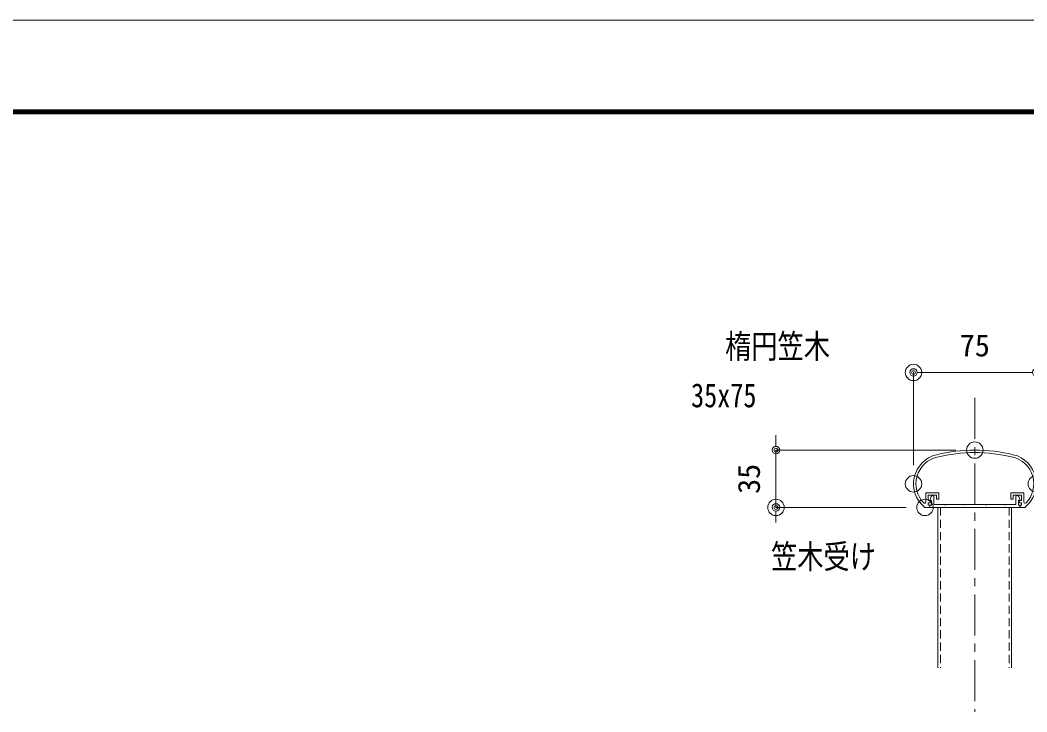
# Model space of a CAD drawing. Units: millimetres, scale not verified. Extents: x -3554 to 3554, y -1188 to 1188.
# Drawn here: x 1240 to 1855, y 766 to 1188 of the extents above; entities that cross this region are included whole.
import ezdxf
from ezdxf.enums import TextEntityAlignment as Align

# ---------------------------------------------------------------- set-up
doc = ezdxf.new("R2010")
doc.units = ezdxf.units.MM
doc.header["$LTSCALE"] = 20
doc.header["$PDMODE"] = 32
doc.header["$PDSIZE"] = 10
doc.linetypes.add('USER1', pattern=[2, 1.25, -0.25, 0.25, -0.25])
doc.linetypes.add('USER3', pattern=[0.375, 0.25, -0.125])
for name, color, linetype, lineweight in [('0-0_0', 7, 'Continuous', 18), ('0-1_DEFPOINTS', 7, 'Continuous', 18), ('0-4_WAKU', 7, 'Continuous', 18), ('0-7_3中心線', 2, 'USER1', 18), ('0-8_41ｱﾙﾐ', 6, 'Continuous', 18), ('0-9_1手摺寸法', 7, 'Continuous', 18), ('0-D_4アルミ', 6, 'Continuous', 18)]:
    doc.layers.add(name, color=color, linetype=linetype, lineweight=lineweight)
doc.styles.add('ＭＳ ゴシック', font='')
doc.styles.get('ＭＳ ゴシック').set_extended_font_data('MS Gothic')

# ---------------------------------------------------------------- blocks, each defined once
blk = doc.blocks.new('_ORIGIN2')
at = {"layer": '0-0_0'}
blk.add_line((-0.5, 0), (-1, 0), dxfattribs=at)
for radius in [0.5, 0.25]:
    blk.add_circle((0, 0), radius, dxfattribs=at)
blk = doc.blocks.new('D143')
at = {"layer": '0-1_DEFPOINTS'}
for p in [(3836.82, 1349.44), (3715.51, 1314.44), (3806.42, 1314.44)]:
    blk.add_point(p, dxfattribs=at)
at = {"layer": '0-9_1手摺寸法'}
for p, q in [((3715.51, 1354.04), (3715.51, 1358.64)), ((3825.32, 1349.44), (3715.51, 1349.44)), ((3715.51, 1349.44), (3715.51, 1314.44)), ((3794.92, 1314.44), (3715.51, 1314.44)), ((3715.51, 1309.84), (3715.51, 1305.24))]:
    blk.add_line(p, q, dxfattribs=at)
at = {"layer": '0-9_1手摺寸法', "xscale": 4.6, "yscale": 4.6}
for p, rotation in [((3715.51, 1349.44), 270), ((3715.51, 1314.44), 90)]:
    blk.add_blockref('_ORIGIN2', p, dxfattribs=dict(at, rotation=rotation))
at = {"layer": '0-9_1手摺寸法', "style": 'ＭＳ ゴシック'}
blk.add_text('35', height=13.49, rotation=90, dxfattribs=at).set_placement((3709.76, 1322.74), align=Align.BOTTOM_LEFT)
blk = doc.blocks.new('D144')
at = {"layer": '0-1_DEFPOINTS'}
for p in [(3799.42, 1396.85), (3799.42, 1328.85), (3874.3, 1328.85)]:
    blk.add_point(p, dxfattribs=at)
at = {"layer": '0-9_1手摺寸法'}
for p, q in [((3799.42, 1340.35), (3799.42, 1396.85)), ((3869.7, 1396.85), (3804.02, 1396.85)), ((3874.3, 1340.35), (3874.3, 1396.85))]:
    blk.add_line(p, q, dxfattribs=at)
at = {"layer": '0-9_1手摺寸法', "xscale": 4.6, "yscale": 4.6, "rotation": 180}
blk.add_blockref('_ORIGIN2', (3799.42, 1396.85), dxfattribs=at)
at = {"layer": '0-9_1手摺寸法', "xscale": 4.6, "yscale": 4.6}
blk.add_blockref('_ORIGIN2', (3874.3, 1396.85), dxfattribs=at)
at = {"layer": '0-9_1手摺寸法', "style": 'ＭＳ ゴシック'}
blk.add_text('75', height=13.49, dxfattribs=at).set_placement((3827.66, 1402.6), align=Align.BOTTOM_LEFT)

msp = doc.modelspace()

# ---------------------------------------------------------------- linework, layer by layer
at = {"layer": '0-0_0'}
for p, q in [((1800.42, 890.5), (1800.42, 792.64)), ((1845.42, 890.5), (1845.42, 792.64))]:
    msp.add_line(p, q, dxfattribs=at)
at = {"layer": '0-1_DEFPOINTS', "color": 5}
msp.add_line((3554.14, 1188), (190.14, 1188), dxfattribs=at)
at = {"layer": '0-4_WAKU'}
for p, q in [((3471.34, 1133.2), (268.94, 1133.2)), ((3470.74, 1132.6), (269.54, 1132.6)), ((3470.14, 1132), (270.14, 1132)), ((3469.54, 1131.4), (270.74, 1131.4)), ((3468.94, 1130.8), (271.34, 1130.8))]:
    msp.add_line(p, q, dxfattribs=at)
at = {"layer": '0-7_3中心線'}
msp.add_line((1822.92, 957.35), (1822.92, 765.71), dxfattribs=at)
at = {"layer": '0-8_41ｱﾙﾐ', "linetype": 'USER3'}
for p, q in [((1801.92, 890.5), (1801.92, 792.64)), ((1843.92, 890.5), (1843.92, 792.64))]:
    msp.add_line(p, q, dxfattribs=at)
at = {"layer": '0-D_4アルミ'}
for p, q in [((1793.04, 893.76), (1793.04, 899.3)), ((1793.24, 899.5), (1800.84, 899.5)), ((1794.54, 898), (1799.54, 898)), ((1794.54, 894.8), (1794.54, 898)), ((1794.54, 894.8), (1794.54, 898)), ((1796.37, 897.29), (1795.62, 895.06)), ((1797.08, 897.8), (1797.29, 897.8)), ((1798.04, 892.3), (1798.04, 897.05)), ((1799.54, 895.7), (1799.54, 898)), ((1801.04, 895.7), (1801.04, 899.3)), ((1844.92, 895.7), (1844.92, 899.3)), ((1852.72, 899.5), (1845.12, 899.5)), ((1851.42, 898), (1846.42, 898)), ((1846.42, 895.7), (1846.42, 898)), ((1848.04, 892.3), (1848.04, 897.05)), ((1849, 897.8), (1848.79, 897.8)), ((1849.71, 897.29), (1850.45, 895.06)), ((1851.42, 894.8), (1851.42, 898)), ((1851.42, 894.8), (1851.42, 898)), ((1852.92, 893.76), (1852.92, 899.3)), ((1794.54, 894.8), (1796.16, 894.8)), ((1794.54, 893.3), (1795.54, 893.3)), ((1794.54, 892), (1794.54, 893.3)), ((1794.54, 892), (1795.54, 892)), ((1796.33, 894.49), (1795.54, 893.3)), ((1795.54, 890.5), (1795.54, 892)), ((1795.54, 890.5), (1795.54, 891.5)), ((1796.54, 892), (1796.04, 892)), ((1796.54, 892), (1796.54, 894.8)), ((1804.44, 892.3), (1798.04, 892.3)), ((1799.74, 895.5), (1800.84, 895.5)), ((1804.91, 892.09), (1805.04, 892.3)), ((1815.74, 892.3), (1805.04, 892.3)), ((1815.74, 892.3), (1805.04, 892.3)), ((1815.87, 892.09), (1815.74, 892.3)), ((1816.21, 892.09), (1816.34, 892.3)), ((1823.04, 892.3), (1816.34, 892.3)), ((1823.04, 892.3), (1816.34, 892.3)), ((1823.04, 892.3), (1829.74, 892.3)), ((1823.04, 892.3), (1829.74, 892.3)), ((1829.87, 892.09), (1829.74, 892.3)), ((1830.21, 892.09), (1830.34, 892.3)), ((1830.34, 892.3), (1841.04, 892.3)), ((1830.34, 892.3), (1841.04, 892.3)), ((1841.17, 892.09), (1841.04, 892.3)), ((1841.51, 892.09), (1841.64, 892.3)), ((1841.64, 892.3), (1848.04, 892.3)), ((1841.64, 892.3), (1848.04, 892.3)), ((1846.22, 895.5), (1845.12, 895.5)), ((1850.26, 894.8), (1849.54, 894.8)), ((1849.54, 894.8), (1849.54, 894.79)), ((1849.54, 892), (1849.54, 894.8)), ((1849.54, 892), (1850.04, 892)), ((1849.63, 894.49), (1850.42, 893.3)), ((1851.42, 894.8), (1849.79, 894.8)), ((1851.42, 893.3), (1850.42, 893.3)), ((1851.42, 892), (1850.42, 892)), ((1850.42, 890.5), (1850.42, 892)), ((1850.54, 890.5), (1850.54, 891.5)), ((1851.42, 892), (1851.42, 893.3)), ((1792.54, 890.5), (1792.54, 890.51)), ((1792.54, 890.5), (1795.54, 890.5)), ((1850.54, 890.5), (1795.54, 890.5)), ((1853.42, 890.5), (1850.42, 890.5)), ((1853.42, 890.5), (1853.42, 890.51))]:
    msp.add_line(p, q, dxfattribs=at)
for points in [[(1795.81, 894.8), (1796.54, 894.8), (1796.54, 894.79)], [(1804.57, 892.09), (1804.44, 892.3), (1798.04, 892.3)]]:
    msp.add_lwpolyline(points, dxfattribs=at)
for centre, radius, start, end in [((1803.85, 904.91), 18.31, 103.58646, 231.87592), ((1823.04, 825.5), 100, 90, 103.58646), ((1823.04, 825.5), 98.5, 90, 103.58646), ((1822.92, 825.5), 100, 76.41354, 90), ((1822.92, 825.5), 98.5, 76.41354, 90), ((1842.11, 904.91), 18.31, 308.12408, 76.41354), ((1803.85, 904.91), 16.81, 103.58646, 223.96197), ((1842.11, 904.91), 16.81, 316.03803, 76.41354), ((1793.24, 899.3), 0.2, 90, 180), ((1797.08, 897.05), 0.75, 90, 161.56505), ((1797.29, 897.05), 0.75, 0, 90), ((1800.84, 899.3), 0.2, 0, 90), ((1845.12, 899.3), 0.2, 90, 180), ((1848.79, 897.05), 0.75, 90, 180), ((1849, 897.05), 0.75, 18.43495, 90), ((1852.72, 899.3), 0.2, 0, 90), ((1792.29, 893.76), 0.75, 223.96197, 0), ((1796.04, 891.5), 0.5, 90, 180), ((1795.81, 895), 0.2, 161.56505, 270), ((1796.16, 894.6), 0.2, 326.30993, 90), ((1799.74, 895.7), 0.2, 180, 270), ((1800.84, 895.7), 0.2, 270, 0), ((1804.74, 892.2), 0.2, 212.33353, 327.66647), ((1816.04, 892.2), 0.2, 212.33353, 327.66647), ((1830.04, 892.2), 0.2, 212.33353, 327.66647), ((1841.34, 892.2), 0.2, 212.33353, 327.66647), ((1845.12, 895.7), 0.2, 180, 270), ((1846.22, 895.7), 0.2, 270, 0), ((1849.79, 894.6), 0.2, 90, 213.69007), ((1850.04, 891.5), 0.5, 0, 90), ((1850.26, 895), 0.2, 270, 18.43495), ((1853.67, 893.76), 0.75, 180, 316.03803)]:
    msp.add_arc(centre, radius, start, end, dxfattribs=at)

# ---------------------------------------------------------------- block references
at = {"layer": '0-9_1手摺寸法'}
for name in ['D144', 'D143']:
    msp.add_blockref(name, (-2013.88, -423.94), dxfattribs=at)

# ---------------------------------------------------------------- texts
at = {"layer": '0-0_0', "style": 'ＭＳ ゴシック', "width": 0.8}
for s, p in [('楕円笠木', (1670.59, 977.18)), ('35x75', (1649.83, 947.25)), ('笠木受け', (1698.64, 848.81))]:
    msp.add_text(s, height=14.66, dxfattribs=at).set_placement(p, align=Align.BOTTOM_LEFT)

doc.saveas('drawing.dxf')
